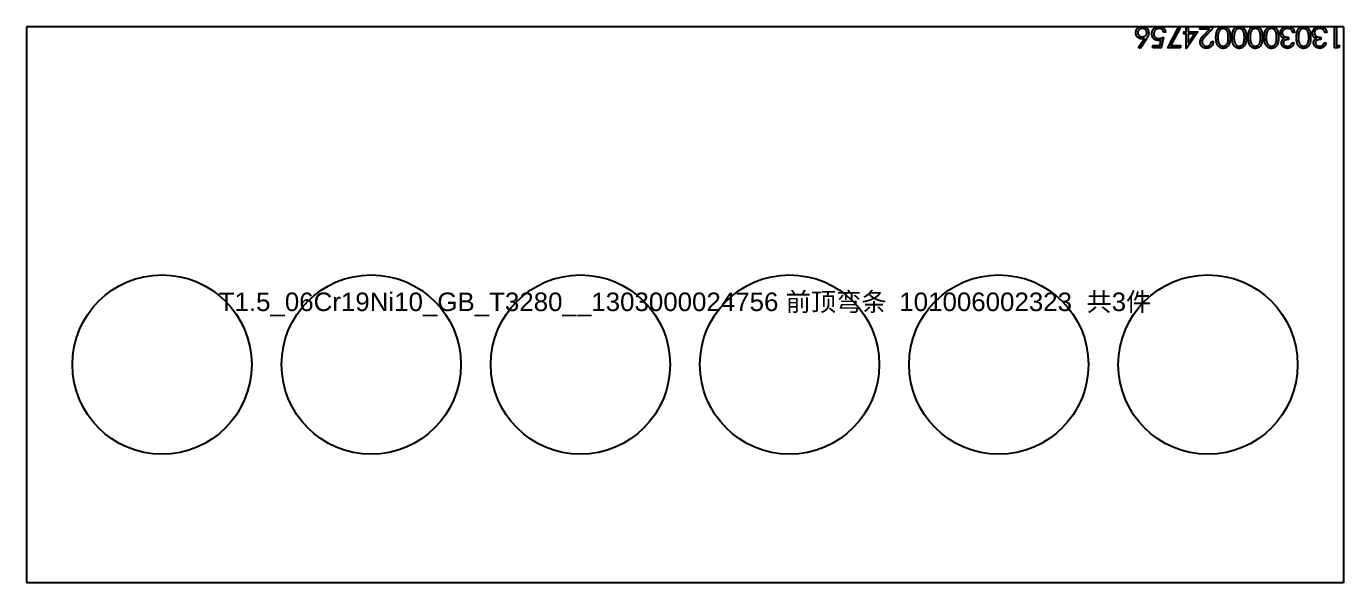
# Model space of a CAD drawing. Extents: x -16 to 22649, y -4599 to 814.
# Drawn here: x 276 to 496.4, y -2691.2 to -2598.1 of the extents above; entities that cross this region are included whole.
import ezdxf

# ---------------------------------------------------------------- set-up
doc = ezdxf.new("R2010")
doc.units = 0
doc.header["$MEASUREMENT"] = 0
doc.linetypes.add('CENTERX2', pattern=[20.32, 12.7, -2.54, 2.54, -2.54])
doc.layers.get('0').update_dxf_attribs({"linetype": 'CONTINUOUS'})
for name, color, linetype in [('1', 6, 'CENTERX2'), ('S1', 7, 'CONTINUOUS'), ('SLD-0', 7, 'CONTINUOUS')]:
    doc.layers.add(name, color=color, linetype=linetype)
doc.styles.get("Standard").update_dxf_attribs({"font": 'arial.ttf'})

# ---------------------------------------------------------------- blocks, each defined once
blk = doc.blocks.new('1303000024756_前顶弯条_1010060')
at = {"layer": '1', "color": 6, "linetype": 'CONTINUOUS', "flags": 128}
for points in [[(76.14, 31.41), (75.9, 31.6), (75.9, 31.6), (76.83, 33.01), (76.83, 33.01), (76.64, 32.99), (76.46, 32.98), (76.46, 32.98), (76.36, 32.99), (76.25, 33), (76.16, 33.02), (76.06, 33.06), (75.97, 33.1), (75.89, 33.15), (75.8, 33.21), (75.73, 33.28), (75.66, 33.36), (75.59, 33.44), (75.54, 33.52), (75.5, 33.61), (75.47, 33.71), (75.44, 33.81), (75.43, 33.91), (75.42, 34.02), (75.42, 34.02), (75.43, 34.16), (75.46, 34.3), (75.5, 34.44), (75.56, 34.56), (75.64, 34.68), (75.73, 34.78), (75.84, 34.87), (75.96, 34.95), (76.09, 35.01), (76.23, 35.05), (76.37, 35.08), (76.52, 35.09), (76.52, 35.09), (76.66, 35.08), (76.8, 35.06), (76.93, 35.01), (77.05, 34.95), (77.17, 34.87), (77.27, 34.78), (77.36, 34.68), (77.44, 34.56), (77.5, 34.43), (77.54, 34.3), (77.57, 34.16), (77.58, 34.02), (77.58, 34.02), (77.57, 33.92), (77.56, 33.8), (77.53, 33.69), (77.49, 33.57), (77.47, 33.51), (77.44, 33.45), (77.41, 33.38), (77.37, 33.32), (77.33, 33.24), (77.29, 33.17), (77.24, 33.09), (77.19, 33.01), (77.19, 33.01), (76.14, 31.41)], [(76.53, 33.34), (76.61, 33.34), (76.68, 33.35), (76.76, 33.37), (76.83, 33.39), (76.89, 33.42), (76.95, 33.45), (77.01, 33.5), (77.06, 33.54), (77.11, 33.59), (77.15, 33.65), (77.18, 33.71), (77.21, 33.77), (77.24, 33.83), (77.25, 33.9), (77.26, 33.97), (77.26, 34.04), (77.26, 34.04), (77.26, 34.11), (77.25, 34.18), (77.23, 34.24), (77.21, 34.3), (77.18, 34.36), (77.14, 34.42), (77.09, 34.48), (77.04, 34.53), (76.98, 34.58), (76.92, 34.62), (76.86, 34.65), (76.79, 34.68), (76.73, 34.7), (76.65, 34.72), (76.58, 34.73), (76.5, 34.73), (76.5, 34.73), (76.42, 34.73), (76.35, 34.72), (76.28, 34.7), (76.21, 34.68), (76.14, 34.65), (76.08, 34.62), (76.02, 34.58), (75.96, 34.53), (75.91, 34.48), (75.86, 34.42), (75.83, 34.36), (75.79, 34.3), (75.77, 34.24), (75.75, 34.18), (75.74, 34.11), (75.74, 34.04), (75.74, 34.04), (75.74, 33.97), (75.75, 33.9), (75.77, 33.83), (75.8, 33.77), (75.83, 33.71), (75.87, 33.65), (75.92, 33.59), (75.97, 33.54), (76.03, 33.5), (76.09, 33.45), (76.16, 33.42), (76.23, 33.39), (76.3, 33.37), (76.37, 33.35), (76.45, 33.34), (76.53, 33.34)], [(78.25, 31.5), (78.25, 31.86), (78.25, 31.86), (79.44, 31.86), (79.44, 31.86), (79.63, 32.78), (79.63, 32.78), (79.52, 32.75), (79.41, 32.73), (79.31, 32.72), (79.22, 32.71), (79.22, 32.71), (79.1, 32.72), (78.99, 32.73), (78.88, 32.76), (78.78, 32.79), (78.68, 32.84), (78.59, 32.89), (78.51, 32.96), (78.43, 33.03), (78.36, 33.12), (78.29, 33.21), (78.24, 33.3), (78.19, 33.4), (78.16, 33.51), (78.14, 33.62), (78.12, 33.73), (78.12, 33.86), (78.12, 33.86), (78.12, 33.94), (78.13, 34.03), (78.14, 34.11), (78.16, 34.19), (78.18, 34.27), (78.21, 34.34), (78.24, 34.42), (78.28, 34.49), (78.32, 34.56), (78.36, 34.63), (78.41, 34.69), (78.46, 34.75), (78.52, 34.8), (78.58, 34.85), (78.64, 34.89), (78.71, 34.94), (78.78, 34.97), (78.85, 35), (78.92, 35.03), (79, 35.05), (79.08, 35.07), (79.16, 35.08), (79.25, 35.09), (79.34, 35.09), (79.34, 35.09), (79.44, 35.09), (79.54, 35.07), (79.64, 35.05), (79.73, 35.02), (79.82, 34.98), (79.9, 34.93), (79.98, 34.88), (80.06, 34.81), (80.13, 34.74), (80.19, 34.67), (80.24, 34.59), (80.29, 34.5), (80.33, 34.41), (80.36, 34.31), (80.39, 34.21), (80.41, 34.1), (80.41, 34.1), (80.09, 34.1), (80.09, 34.1), (80.07, 34.2), (80.03, 34.29), (79.99, 34.37), (79.95, 34.44), (79.89, 34.5), (79.83, 34.56), (79.76, 34.61), (79.67, 34.65), (79.59, 34.69), (79.5, 34.71), (79.41, 34.73), (79.32, 34.73), (79.32, 34.73), (79.23, 34.73), (79.14, 34.71), (79.06, 34.7), (78.98, 34.67), (78.9, 34.63), (78.83, 34.59), (78.76, 34.54), (78.69, 34.48), (78.63, 34.41), (78.58, 34.34), (78.53, 34.27), (78.5, 34.19), (78.47, 34.11), (78.45, 34.03), (78.43, 33.94), (78.43, 33.84), (78.43, 33.84), (78.43, 33.76), (78.44, 33.68), (78.46, 33.6), (78.49, 33.53), (78.52, 33.46), (78.56, 33.4), (78.61, 33.34), (78.66, 33.29), (78.72, 33.23), (78.79, 33.19), (78.85, 33.15), (78.93, 33.12), (79.01, 33.1), (79.09, 33.08), (79.18, 33.07), (79.27, 33.07), (79.27, 33.07), (79.36, 33.07), (79.44, 33.08), (79.53, 33.1), (79.63, 33.12), (79.73, 33.14), (79.83, 33.17), (79.93, 33.21), (80.05, 33.25), (80.05, 33.25), (79.69, 31.5), (79.69, 31.5), (78.25, 31.5)], [(82.92, 31.5), (80.76, 31.5), (80.76, 31.5), (82.6, 35.09), (82.6, 35.09), (82.88, 34.94), (82.88, 34.94), (81.3, 31.86), (81.3, 31.86), (82.92, 31.86), (82.92, 31.86), (82.92, 31.5)], [(83.92, 31.41), (83.86, 31.41), (83.86, 31.41), (83.86, 33.83), (83.86, 33.83), (83.46, 33.83), (83.46, 33.83), (83.46, 34.19), (83.46, 34.19), (83.86, 34.19), (83.86, 34.19), (83.86, 35), (83.86, 35), (84.17, 35), (84.17, 35), (84.17, 34.19), (84.17, 34.19), (85.83, 34.19), (85.83, 34.19), (83.92, 31.41)], [(84.17, 33.83), (84.17, 32.31), (84.17, 32.31), (85.22, 33.83), (85.22, 33.83), (84.17, 33.83)], [(88.08, 32.58), (88.39, 32.58), (88.39, 32.58), (88.38, 32.45), (88.37, 32.33), (88.34, 32.22), (88.3, 32.11), (88.25, 32.01), (88.2, 31.91), (88.13, 31.82), (88.05, 31.74), (87.97, 31.66), (87.88, 31.59), (87.79, 31.54), (87.69, 31.49), (87.59, 31.46), (87.48, 31.43), (87.37, 31.42), (87.25, 31.41), (87.25, 31.41), (87.14, 31.42), (87.03, 31.43), (86.92, 31.45), (86.82, 31.49), (86.73, 31.53), (86.64, 31.58), (86.56, 31.65), (86.49, 31.72), (86.42, 31.8), (86.36, 31.88), (86.31, 31.97), (86.27, 32.06), (86.23, 32.15), (86.21, 32.25), (86.2, 32.35), (86.19, 32.45), (86.19, 32.45), (86.2, 32.6), (86.23, 32.74), (86.27, 32.87), (86.34, 33.01), (86.38, 33.07), (86.43, 33.15), (86.49, 33.23), (86.55, 33.31), (86.63, 33.4), (86.71, 33.5), (86.8, 33.6), (86.9, 33.71), (86.9, 33.71), (87.78, 34.64), (87.78, 34.64), (86.15, 34.64), (86.15, 34.64), (86.15, 35), (86.15, 35), (88.53, 35), (88.53, 35), (87.17, 33.55), (87.17, 33.55), (87.07, 33.45), (86.98, 33.35), (86.9, 33.26), (86.83, 33.18), (86.77, 33.1), (86.71, 33.03), (86.67, 32.97), (86.63, 32.92), (86.58, 32.81), (86.54, 32.7), (86.52, 32.59), (86.51, 32.48), (86.51, 32.48), (86.51, 32.41), (86.52, 32.34), (86.54, 32.27), (86.56, 32.21), (86.59, 32.15), (86.63, 32.09), (86.68, 32.03), (86.73, 31.98), (86.78, 31.93), (86.84, 31.89), (86.91, 31.85), (86.97, 31.82), (87.04, 31.8), (87.11, 31.78), (87.19, 31.77), (87.27, 31.77), (87.27, 31.77), (87.35, 31.77), (87.43, 31.78), (87.5, 31.8), (87.57, 31.82), (87.64, 31.85), (87.71, 31.89), (87.77, 31.93), (87.83, 31.98), (87.88, 32.04), (87.92, 32.1), (87.96, 32.16), (88, 32.24), (88.03, 32.31), (88.05, 32.4), (88.07, 32.48), (88.08, 32.58)], [(91.22, 33.25), (91.22, 33.08), (91.21, 32.92), (91.2, 32.78), (91.18, 32.64), (91.16, 32.51), (91.14, 32.39), (91.11, 32.28), (91.07, 32.18), (91.03, 32.09), (90.99, 32), (90.94, 31.92), (90.89, 31.85), (90.84, 31.78), (90.78, 31.71), (90.72, 31.66), (90.65, 31.61), (90.58, 31.56), (90.51, 31.52), (90.44, 31.49), (90.37, 31.46), (90.29, 31.44), (90.21, 31.42), (90.13, 31.41), (90.05, 31.41), (90.05, 31.41), (89.97, 31.41), (89.88, 31.42), (89.8, 31.44), (89.73, 31.46), (89.65, 31.49), (89.58, 31.52), (89.5, 31.56), (89.44, 31.61), (89.37, 31.66), (89.31, 31.72), (89.25, 31.78), (89.19, 31.85), (89.14, 31.93), (89.09, 32.01), (89.04, 32.1), (89, 32.2), (88.96, 32.3), (88.93, 32.41), (88.9, 32.53), (88.88, 32.66), (88.86, 32.79), (88.85, 32.94), (88.84, 33.09), (88.84, 33.25), (88.84, 33.25), (88.84, 33.41), (88.85, 33.56), (88.86, 33.71), (88.88, 33.84), (88.9, 33.97), (88.93, 34.09), (88.96, 34.2), (89, 34.3), (89.04, 34.4), (89.09, 34.48), (89.13, 34.57), (89.19, 34.64), (89.24, 34.71), (89.3, 34.78), (89.37, 34.84), (89.43, 34.89), (89.5, 34.94), (89.58, 34.98), (89.65, 35.01), (89.73, 35.04), (89.8, 35.06), (89.88, 35.08), (89.97, 35.09), (90.05, 35.09), (90.05, 35.09), (90.13, 35.09), (90.21, 35.08), (90.29, 35.06), (90.37, 35.04), (90.44, 35.01), (90.51, 34.98), (90.58, 34.94), (90.65, 34.9), (90.72, 34.85), (90.78, 34.79), (90.84, 34.73), (90.89, 34.66), (90.94, 34.58), (90.99, 34.5), (91.03, 34.41), (91.07, 34.32), (91.1, 34.22), (91.14, 34.11), (91.16, 33.99), (91.18, 33.86), (91.2, 33.72), (91.21, 33.58), (91.22, 33.42), (91.22, 33.25)], [(90.91, 33.25), (90.9, 33.39), (90.9, 33.52), (90.89, 33.64), (90.88, 33.76), (90.86, 33.86), (90.84, 33.96), (90.82, 34.05), (90.8, 34.13), (90.77, 34.2), (90.74, 34.27), (90.7, 34.33), (90.67, 34.39), (90.62, 34.44), (90.58, 34.49), (90.53, 34.54), (90.48, 34.58), (90.38, 34.64), (90.27, 34.69), (90.15, 34.72), (90.04, 34.73), (90.04, 34.73), (89.92, 34.72), (89.81, 34.69), (89.7, 34.65), (89.6, 34.58), (89.55, 34.54), (89.5, 34.5), (89.46, 34.45), (89.42, 34.39), (89.38, 34.33), (89.35, 34.27), (89.32, 34.2), (89.29, 34.13), (89.29, 34.13), (89.26, 34.04), (89.23, 33.94), (89.21, 33.83), (89.19, 33.73), (89.17, 33.62), (89.16, 33.5), (89.16, 33.38), (89.16, 33.25), (89.16, 33.25), (89.16, 33.12), (89.16, 33), (89.17, 32.89), (89.18, 32.78), (89.2, 32.68), (89.22, 32.58), (89.25, 32.49), (89.27, 32.4), (89.3, 32.32), (89.34, 32.25), (89.37, 32.18), (89.41, 32.12), (89.46, 32.06), (89.5, 32.01), (89.55, 31.96), (89.6, 31.92), (89.7, 31.85), (89.81, 31.81), (89.92, 31.78), (90.04, 31.77), (90.04, 31.77), (90.15, 31.78), (90.27, 31.81), (90.38, 31.85), (90.48, 31.92), (90.53, 31.96), (90.58, 32.01), (90.62, 32.06), (90.66, 32.11), (90.7, 32.17), (90.74, 32.23), (90.77, 32.3), (90.8, 32.37), (90.82, 32.45), (90.84, 32.54), (90.86, 32.63), (90.88, 32.74), (90.89, 32.85), (90.9, 32.98), (90.9, 33.11), (90.91, 33.25)], [(93.91, 33.25), (93.91, 33.08), (93.9, 32.92), (93.89, 32.78), (93.87, 32.64), (93.85, 32.51), (93.83, 32.39), (93.8, 32.28), (93.76, 32.18), (93.73, 32.09), (93.68, 32), (93.64, 31.92), (93.58, 31.85), (93.53, 31.78), (93.47, 31.71), (93.41, 31.66), (93.35, 31.61), (93.28, 31.56), (93.21, 31.52), (93.13, 31.49), (93.06, 31.46), (92.98, 31.44), (92.9, 31.42), (92.82, 31.41), (92.74, 31.41), (92.74, 31.41), (92.66, 31.41), (92.58, 31.42), (92.5, 31.44), (92.42, 31.46), (92.34, 31.49), (92.27, 31.52), (92.2, 31.56), (92.13, 31.61), (92.06, 31.66), (92, 31.72), (91.94, 31.78), (91.88, 31.85), (91.83, 31.93), (91.78, 32.01), (91.74, 32.1), (91.69, 32.2), (91.66, 32.3), (91.62, 32.41), (91.6, 32.53), (91.57, 32.66), (91.56, 32.79), (91.54, 32.94), (91.54, 33.09), (91.53, 33.25), (91.53, 33.25), (91.54, 33.41), (91.54, 33.56), (91.56, 33.71), (91.57, 33.84), (91.6, 33.97), (91.62, 34.09), (91.65, 34.2), (91.69, 34.3), (91.73, 34.4), (91.78, 34.48), (91.83, 34.57), (91.88, 34.64), (91.93, 34.71), (91.99, 34.78), (92.06, 34.84), (92.13, 34.89), (92.2, 34.94), (92.27, 34.98), (92.34, 35.01), (92.42, 35.04), (92.5, 35.06), (92.58, 35.08), (92.66, 35.09), (92.74, 35.09), (92.74, 35.09), (92.82, 35.09), (92.9, 35.08), (92.98, 35.06), (93.06, 35.04), (93.13, 35.01), (93.2, 34.98), (93.27, 34.94), (93.34, 34.9), (93.41, 34.85), (93.47, 34.79), (93.53, 34.73), (93.58, 34.66), (93.63, 34.58), (93.68, 34.5), (93.72, 34.41), (93.76, 34.32), (93.8, 34.22), (93.83, 34.11), (93.85, 33.99), (93.87, 33.86), (93.89, 33.72), (93.9, 33.58), (93.91, 33.42), (93.91, 33.25)], [(93.6, 33.25), (93.6, 33.39), (93.59, 33.52), (93.58, 33.64), (93.57, 33.76), (93.56, 33.86), (93.54, 33.96), (93.52, 34.05), (93.49, 34.13), (93.46, 34.2), (93.43, 34.27), (93.4, 34.33), (93.36, 34.39), (93.32, 34.44), (93.27, 34.49), (93.22, 34.54), (93.17, 34.58), (93.07, 34.64), (92.96, 34.69), (92.85, 34.72), (92.73, 34.73), (92.73, 34.73), (92.62, 34.72), (92.5, 34.69), (92.4, 34.65), (92.29, 34.58), (92.24, 34.54), (92.19, 34.5), (92.15, 34.45), (92.11, 34.39), (92.07, 34.33), (92.04, 34.27), (92.01, 34.2), (91.98, 34.13), (91.98, 34.13), (91.95, 34.04), (91.92, 33.94), (91.9, 33.83), (91.88, 33.73), (91.87, 33.62), (91.86, 33.5), (91.85, 33.38), (91.85, 33.25), (91.85, 33.25), (91.85, 33.12), (91.85, 33), (91.86, 32.89), (91.88, 32.78), (91.89, 32.68), (91.91, 32.58), (91.94, 32.49), (91.97, 32.4), (92, 32.32), (92.03, 32.25), (92.07, 32.18), (92.11, 32.12), (92.15, 32.06), (92.19, 32.01), (92.24, 31.96), (92.29, 31.92), (92.4, 31.85), (92.51, 31.81), (92.62, 31.78), (92.73, 31.77), (92.73, 31.77), (92.85, 31.78), (92.96, 31.81), (93.07, 31.85), (93.17, 31.92), (93.22, 31.96), (93.27, 32.01), (93.32, 32.06), (93.36, 32.11), (93.39, 32.17), (93.43, 32.23), (93.46, 32.3), (93.49, 32.37), (93.51, 32.45), (93.54, 32.54), (93.56, 32.63), (93.57, 32.74), (93.58, 32.85), (93.59, 32.98), (93.6, 33.11), (93.6, 33.25)], [(96.6, 33.25), (96.6, 33.08), (96.59, 32.92), (96.58, 32.78), (96.57, 32.64), (96.55, 32.51), (96.52, 32.39), (96.49, 32.28), (96.46, 32.18), (96.42, 32.09), (96.37, 32), (96.33, 31.92), (96.28, 31.85), (96.22, 31.78), (96.17, 31.71), (96.1, 31.66), (96.04, 31.61), (95.97, 31.56), (95.9, 31.52), (95.83, 31.49), (95.75, 31.46), (95.67, 31.44), (95.6, 31.42), (95.52, 31.41), (95.43, 31.41), (95.43, 31.41), (95.35, 31.41), (95.27, 31.42), (95.19, 31.44), (95.11, 31.46), (95.04, 31.49), (94.96, 31.52), (94.89, 31.56), (94.82, 31.61), (94.75, 31.66), (94.69, 31.72), (94.63, 31.78), (94.57, 31.85), (94.52, 31.93), (94.47, 32.01), (94.43, 32.1), (94.39, 32.2), (94.35, 32.3), (94.32, 32.41), (94.29, 32.53), (94.27, 32.66), (94.25, 32.79), (94.24, 32.94), (94.23, 33.09), (94.23, 33.25), (94.23, 33.25), (94.23, 33.41), (94.24, 33.56), (94.25, 33.71), (94.26, 33.84), (94.29, 33.97), (94.31, 34.09), (94.35, 34.2), (94.38, 34.3), (94.42, 34.4), (94.47, 34.48), (94.52, 34.57), (94.57, 34.64), (94.63, 34.71), (94.69, 34.78), (94.75, 34.84), (94.82, 34.89), (94.89, 34.94), (94.96, 34.98), (95.03, 35.01), (95.11, 35.04), (95.19, 35.06), (95.27, 35.08), (95.35, 35.09), (95.43, 35.09), (95.43, 35.09), (95.52, 35.09), (95.6, 35.08), (95.67, 35.06), (95.75, 35.04), (95.82, 35.01), (95.9, 34.98), (95.97, 34.94), (96.04, 34.9), (96.1, 34.85), (96.16, 34.79), (96.22, 34.73), (96.27, 34.66), (96.32, 34.58), (96.37, 34.5), (96.41, 34.41), (96.45, 34.32), (96.49, 34.22), (96.52, 34.11), (96.54, 33.99), (96.57, 33.86), (96.58, 33.72), (96.59, 33.58), (96.6, 33.42), (96.6, 33.25)], [(96.29, 33.25), (96.29, 33.39), (96.28, 33.52), (96.27, 33.64), (96.26, 33.76), (96.25, 33.86), (96.23, 33.96), (96.21, 34.05), (96.18, 34.13), (96.15, 34.2), (96.12, 34.27), (96.09, 34.33), (96.05, 34.39), (96.01, 34.44), (95.96, 34.49), (95.92, 34.54), (95.87, 34.58), (95.76, 34.64), (95.65, 34.69), (95.54, 34.72), (95.42, 34.73), (95.42, 34.73), (95.31, 34.72), (95.2, 34.69), (95.09, 34.65), (94.98, 34.58), (94.93, 34.54), (94.89, 34.5), (94.84, 34.45), (94.8, 34.39), (94.77, 34.33), (94.73, 34.27), (94.7, 34.2), (94.67, 34.13), (94.67, 34.13), (94.64, 34.04), (94.61, 33.94), (94.59, 33.83), (94.57, 33.73), (94.56, 33.62), (94.55, 33.5), (94.54, 33.38), (94.54, 33.25), (94.54, 33.25), (94.54, 33.12), (94.55, 33), (94.56, 32.89), (94.57, 32.78), (94.59, 32.68), (94.61, 32.58), (94.63, 32.49), (94.66, 32.4), (94.69, 32.32), (94.72, 32.25), (94.76, 32.18), (94.8, 32.12), (94.84, 32.06), (94.89, 32.01), (94.93, 31.96), (94.98, 31.92), (95.09, 31.85), (95.2, 31.81), (95.31, 31.78), (95.42, 31.77), (95.42, 31.77), (95.54, 31.78), (95.65, 31.81), (95.76, 31.85), (95.87, 31.92), (95.92, 31.96), (95.96, 32.01), (96.01, 32.06), (96.05, 32.11), (96.09, 32.17), (96.12, 32.23), (96.15, 32.3), (96.18, 32.37), (96.21, 32.45), (96.23, 32.54), (96.25, 32.63), (96.26, 32.74), (96.27, 32.85), (96.28, 32.98), (96.29, 33.11), (96.29, 33.25)], [(99.3, 33.25), (99.29, 33.08), (99.29, 32.92), (99.28, 32.78), (99.26, 32.64), (99.24, 32.51), (99.21, 32.39), (99.18, 32.28), (99.15, 32.18), (99.11, 32.09), (99.07, 32), (99.02, 31.92), (98.97, 31.85), (98.92, 31.78), (98.86, 31.71), (98.8, 31.66), (98.73, 31.61), (98.66, 31.56), (98.59, 31.52), (98.52, 31.49), (98.44, 31.46), (98.37, 31.44), (98.29, 31.42), (98.21, 31.41), (98.13, 31.41), (98.13, 31.41), (98.04, 31.41), (97.96, 31.42), (97.88, 31.44), (97.8, 31.46), (97.73, 31.49), (97.65, 31.52), (97.58, 31.56), (97.51, 31.61), (97.45, 31.66), (97.38, 31.72), (97.32, 31.78), (97.27, 31.85), (97.21, 31.93), (97.16, 32.01), (97.12, 32.1), (97.08, 32.2), (97.04, 32.3), (97.01, 32.41), (96.98, 32.53), (96.96, 32.66), (96.94, 32.79), (96.93, 32.94), (96.92, 33.09), (96.92, 33.25), (96.92, 33.25), (96.92, 33.41), (96.93, 33.56), (96.94, 33.71), (96.96, 33.84), (96.98, 33.97), (97.01, 34.09), (97.04, 34.2), (97.08, 34.3), (97.12, 34.4), (97.16, 34.48), (97.21, 34.57), (97.26, 34.64), (97.32, 34.71), (97.38, 34.78), (97.44, 34.84), (97.51, 34.89), (97.58, 34.94), (97.65, 34.98), (97.73, 35.01), (97.8, 35.04), (97.88, 35.06), (97.96, 35.08), (98.04, 35.09), (98.13, 35.09), (98.13, 35.09), (98.21, 35.09), (98.29, 35.08), (98.37, 35.06), (98.44, 35.04), (98.52, 35.01), (98.59, 34.98), (98.66, 34.94), (98.73, 34.9), (98.79, 34.85), (98.85, 34.79), (98.91, 34.73), (98.97, 34.66), (99.02, 34.58), (99.06, 34.5), (99.11, 34.41), (99.15, 34.32), (99.18, 34.22), (99.21, 34.11), (99.24, 33.99), (99.26, 33.86), (99.28, 33.72), (99.29, 33.58), (99.29, 33.42), (99.3, 33.25)], [(98.98, 33.25), (98.98, 33.39), (98.98, 33.52), (98.97, 33.64), (98.96, 33.76), (98.94, 33.86), (98.92, 33.96), (98.9, 34.05), (98.87, 34.13), (98.85, 34.2), (98.81, 34.27), (98.78, 34.33), (98.74, 34.39), (98.7, 34.44), (98.66, 34.49), (98.61, 34.54), (98.56, 34.58), (98.45, 34.64), (98.34, 34.69), (98.23, 34.72), (98.12, 34.73), (98.12, 34.73), (98, 34.72), (97.89, 34.69), (97.78, 34.65), (97.68, 34.58), (97.63, 34.54), (97.58, 34.5), (97.54, 34.45), (97.49, 34.39), (97.46, 34.33), (97.42, 34.27), (97.39, 34.2), (97.36, 34.13), (97.36, 34.13), (97.33, 34.04), (97.31, 33.94), (97.28, 33.83), (97.27, 33.73), (97.25, 33.62), (97.24, 33.5), (97.23, 33.38), (97.23, 33.25), (97.23, 33.25), (97.23, 33.12), (97.24, 33), (97.25, 32.89), (97.26, 32.78), (97.28, 32.68), (97.3, 32.58), (97.32, 32.49), (97.35, 32.4), (97.38, 32.32), (97.41, 32.25), (97.45, 32.18), (97.49, 32.12), (97.53, 32.06), (97.58, 32.01), (97.63, 31.96), (97.68, 31.92), (97.78, 31.85), (97.89, 31.81), (98, 31.78), (98.12, 31.77), (98.12, 31.77), (98.23, 31.78), (98.34, 31.81), (98.45, 31.85), (98.56, 31.92), (98.61, 31.96), (98.66, 32.01), (98.7, 32.06), (98.74, 32.11), (98.78, 32.17), (98.81, 32.23), (98.85, 32.3), (98.87, 32.37), (98.9, 32.45), (98.92, 32.54), (98.94, 32.63), (98.95, 32.74), (98.97, 32.85), (98.98, 32.98), (98.98, 33.11), (98.98, 33.25)], [(101.54, 32.31), (101.85, 32.31), (101.85, 32.31), (101.83, 32.2), (101.79, 32.1), (101.75, 32.01), (101.71, 31.93), (101.66, 31.85), (101.6, 31.77), (101.54, 31.7), (101.47, 31.64), (101.4, 31.59), (101.33, 31.54), (101.25, 31.5), (101.17, 31.47), (101.08, 31.44), (101, 31.42), (100.91, 31.41), (100.81, 31.41), (100.81, 31.41), (100.68, 31.42), (100.54, 31.44), (100.42, 31.48), (100.29, 31.54), (100.18, 31.6), (100.08, 31.68), (99.99, 31.77), (99.92, 31.87), (99.86, 31.98), (99.82, 32.09), (99.8, 32.2), (99.79, 32.32), (99.79, 32.32), (99.8, 32.43), (99.81, 32.53), (99.85, 32.63), (99.89, 32.73), (99.95, 32.81), (100.02, 32.9), (100.1, 32.97), (100.2, 33.04), (100.2, 33.04), (100.09, 33.1), (99.99, 33.17), (99.9, 33.25), (99.82, 33.34), (99.82, 33.34), (99.77, 33.41), (99.73, 33.48), (99.69, 33.56), (99.66, 33.63), (99.64, 33.71), (99.62, 33.79), (99.61, 33.88), (99.61, 33.96), (99.61, 33.96), (99.62, 34.11), (99.65, 34.25), (99.7, 34.39), (99.77, 34.53), (99.86, 34.65), (99.96, 34.77), (100.07, 34.86), (100.2, 34.94), (100.35, 35.01), (100.5, 35.05), (100.65, 35.08), (100.82, 35.09), (100.82, 35.09), (100.93, 35.09), (101.04, 35.07), (101.14, 35.05), (101.24, 35.02), (101.34, 34.99), (101.42, 34.94), (101.51, 34.89), (101.59, 34.83), (101.66, 34.76), (101.73, 34.68), (101.79, 34.6), (101.84, 34.5), (101.89, 34.4), (101.93, 34.3), (101.96, 34.18), (101.99, 34.06), (101.99, 34.06), (101.67, 34.06), (101.67, 34.06), (101.65, 34.14), (101.62, 34.21), (101.59, 34.28), (101.56, 34.35), (101.52, 34.4), (101.48, 34.46), (101.44, 34.5), (101.4, 34.54), (101.4, 34.54), (101.34, 34.59), (101.28, 34.62), (101.21, 34.66), (101.14, 34.68), (101.06, 34.7), (100.99, 34.72), (100.9, 34.73), (100.82, 34.73), (100.82, 34.73), (100.72, 34.73), (100.62, 34.72), (100.54, 34.7), (100.45, 34.68), (100.37, 34.64), (100.3, 34.61), (100.23, 34.56), (100.17, 34.51), (100.11, 34.45), (100.06, 34.39), (100.02, 34.33), (99.99, 34.27), (99.96, 34.2), (99.94, 34.13), (99.93, 34.06), (99.92, 33.99), (99.92, 33.99), (99.93, 33.89), (99.95, 33.8), (99.99, 33.71), (100.05, 33.62), (100.11, 33.54), (100.19, 33.47), (100.27, 33.41), (100.37, 33.36), (100.42, 33.34), (100.49, 33.32), (100.55, 33.3), (100.63, 33.29), (100.71, 33.28), (100.8, 33.26), (100.9, 33.26), (101, 33.25), (101, 33.25), (101, 32.89), (101, 32.89), (100.87, 32.89), (100.75, 32.87), (100.63, 32.84), (100.52, 32.81), (100.42, 32.76), (100.33, 32.71), (100.26, 32.66), (100.2, 32.6), (100.16, 32.53), (100.13, 32.46), (100.11, 32.39), (100.1, 32.32), (100.1, 32.32), (100.11, 32.26), (100.12, 32.21), (100.13, 32.16), (100.15, 32.11), (100.18, 32.06), (100.22, 32.02), (100.26, 31.97), (100.3, 31.93), (100.35, 31.89), (100.41, 31.86), (100.47, 31.83), (100.53, 31.81), (100.59, 31.79), (100.66, 31.78), (100.73, 31.77), (100.81, 31.77), (100.81, 31.77), (100.93, 31.78), (101.04, 31.8), (101.14, 31.84), (101.24, 31.89), (101.28, 31.93), (101.32, 31.96), (101.36, 32.01), (101.4, 32.06), (101.44, 32.11), (101.47, 32.17), (101.51, 32.24), (101.54, 32.31)], [(104.68, 33.25), (104.68, 33.08), (104.67, 32.92), (104.66, 32.78), (104.64, 32.64), (104.62, 32.51), (104.6, 32.39), (104.57, 32.28), (104.53, 32.18), (104.49, 32.09), (104.45, 32), (104.4, 31.92), (104.35, 31.85), (104.3, 31.78), (104.24, 31.71), (104.18, 31.66), (104.11, 31.61), (104.05, 31.56), (103.98, 31.52), (103.9, 31.49), (103.83, 31.46), (103.75, 31.44), (103.67, 31.42), (103.59, 31.41), (103.51, 31.41), (103.51, 31.41), (103.43, 31.41), (103.35, 31.42), (103.27, 31.44), (103.19, 31.46), (103.11, 31.49), (103.04, 31.52), (102.97, 31.56), (102.9, 31.61), (102.83, 31.66), (102.77, 31.72), (102.71, 31.78), (102.65, 31.85), (102.6, 31.93), (102.55, 32.01), (102.5, 32.1), (102.46, 32.2), (102.43, 32.3), (102.39, 32.41), (102.36, 32.53), (102.34, 32.66), (102.33, 32.79), (102.31, 32.94), (102.31, 33.09), (102.3, 33.25), (102.3, 33.25), (102.31, 33.41), (102.31, 33.56), (102.33, 33.71), (102.34, 33.84), (102.36, 33.97), (102.39, 34.09), (102.42, 34.2), (102.46, 34.3), (102.5, 34.4), (102.55, 34.48), (102.59, 34.57), (102.65, 34.64), (102.7, 34.71), (102.76, 34.78), (102.83, 34.84), (102.9, 34.89), (102.97, 34.94), (103.04, 34.98), (103.11, 35.01), (103.19, 35.04), (103.27, 35.06), (103.35, 35.08), (103.43, 35.09), (103.51, 35.09), (103.51, 35.09), (103.59, 35.09), (103.67, 35.08), (103.75, 35.06), (103.83, 35.04), (103.9, 35.01), (103.97, 34.98), (104.04, 34.94), (104.11, 34.9), (104.18, 34.85), (104.24, 34.79), (104.3, 34.73), (104.35, 34.66), (104.4, 34.58), (104.45, 34.5), (104.49, 34.41), (104.53, 34.32), (104.57, 34.22), (104.6, 34.11), (104.62, 33.99), (104.64, 33.86), (104.66, 33.72), (104.67, 33.58), (104.68, 33.42), (104.68, 33.25)], [(104.37, 33.25), (104.37, 33.39), (104.36, 33.52), (104.35, 33.64), (104.34, 33.76), (104.32, 33.86), (104.31, 33.96), (104.28, 34.05), (104.26, 34.13), (104.23, 34.2), (104.2, 34.27), (104.16, 34.33), (104.13, 34.39), (104.09, 34.44), (104.04, 34.49), (103.99, 34.54), (103.94, 34.58), (103.84, 34.64), (103.73, 34.69), (103.62, 34.72), (103.5, 34.73), (103.5, 34.73), (103.38, 34.72), (103.27, 34.69), (103.16, 34.65), (103.06, 34.58), (103.01, 34.54), (102.96, 34.5), (102.92, 34.45), (102.88, 34.39), (102.84, 34.33), (102.81, 34.27), (102.78, 34.2), (102.75, 34.13), (102.75, 34.13), (102.72, 34.04), (102.69, 33.94), (102.67, 33.83), (102.65, 33.73), (102.64, 33.62), (102.63, 33.5), (102.62, 33.38), (102.62, 33.25), (102.62, 33.25), (102.62, 33.12), (102.62, 33), (102.63, 32.89), (102.65, 32.78), (102.66, 32.68), (102.68, 32.58), (102.71, 32.49), (102.73, 32.4), (102.77, 32.32), (102.8, 32.25), (102.84, 32.18), (102.87, 32.12), (102.92, 32.06), (102.96, 32.01), (103.01, 31.96), (103.06, 31.92), (103.17, 31.85), (103.27, 31.81), (103.39, 31.78), (103.5, 31.77), (103.5, 31.77), (103.62, 31.78), (103.73, 31.81), (103.84, 31.85), (103.94, 31.92), (103.99, 31.96), (104.04, 32.01), (104.08, 32.06), (104.13, 32.11), (104.16, 32.17), (104.2, 32.23), (104.23, 32.3), (104.26, 32.37), (104.28, 32.45), (104.31, 32.54), (104.32, 32.63), (104.34, 32.74), (104.35, 32.85), (104.36, 32.98), (104.37, 33.11), (104.37, 33.25)], [(106.92, 32.31), (107.24, 32.31), (107.24, 32.31), (107.21, 32.2), (107.18, 32.1), (107.14, 32.01), (107.09, 31.93), (107.04, 31.85), (106.99, 31.77), (106.93, 31.7), (106.86, 31.64), (106.79, 31.59), (106.71, 31.54), (106.63, 31.5), (106.55, 31.47), (106.47, 31.44), (106.38, 31.42), (106.29, 31.41), (106.2, 31.41), (106.2, 31.41), (106.06, 31.42), (105.93, 31.44), (105.8, 31.48), (105.68, 31.54), (105.56, 31.6), (105.47, 31.68), (105.38, 31.77), (105.31, 31.87), (105.25, 31.98), (105.21, 32.09), (105.18, 32.2), (105.17, 32.32), (105.17, 32.32), (105.18, 32.43), (105.2, 32.53), (105.23, 32.63), (105.28, 32.73), (105.33, 32.81), (105.4, 32.9), (105.49, 32.97), (105.58, 33.04), (105.58, 33.04), (105.47, 33.1), (105.37, 33.17), (105.28, 33.25), (105.2, 33.34), (105.2, 33.34), (105.15, 33.41), (105.11, 33.48), (105.08, 33.56), (105.05, 33.63), (105.02, 33.71), (105.01, 33.79), (105, 33.88), (104.99, 33.96), (104.99, 33.96), (105, 34.11), (105.03, 34.25), (105.08, 34.39), (105.15, 34.53), (105.24, 34.65), (105.34, 34.77), (105.46, 34.86), (105.59, 34.94), (105.73, 35.01), (105.88, 35.05), (106.04, 35.08), (106.21, 35.09), (106.21, 35.09), (106.32, 35.09), (106.43, 35.07), (106.53, 35.05), (106.63, 35.02), (106.72, 34.99), (106.81, 34.94), (106.89, 34.89), (106.97, 34.83), (107.05, 34.76), (107.11, 34.68), (107.17, 34.6), (107.23, 34.5), (107.27, 34.4), (107.31, 34.3), (107.35, 34.18), (107.37, 34.06), (107.37, 34.06), (107.06, 34.06), (107.06, 34.06), (107.03, 34.14), (107.01, 34.21), (106.98, 34.28), (106.94, 34.35), (106.91, 34.4), (106.87, 34.46), (106.83, 34.5), (106.78, 34.54), (106.78, 34.54), (106.73, 34.59), (106.66, 34.62), (106.59, 34.66), (106.52, 34.68), (106.45, 34.7), (106.37, 34.72), (106.29, 34.73), (106.2, 34.73), (106.2, 34.73), (106.1, 34.73), (106.01, 34.72), (105.92, 34.7), (105.84, 34.68), (105.76, 34.64), (105.69, 34.61), (105.62, 34.56), (105.55, 34.51), (105.5, 34.45), (105.45, 34.39), (105.4, 34.33), (105.37, 34.27), (105.34, 34.2), (105.32, 34.13), (105.31, 34.06), (105.31, 33.99), (105.31, 33.99), (105.32, 33.89), (105.34, 33.8), (105.38, 33.71), (105.43, 33.62), (105.5, 33.54), (105.57, 33.47), (105.66, 33.41), (105.76, 33.36), (105.81, 33.34), (105.87, 33.32), (105.94, 33.3), (106.02, 33.29), (106.1, 33.28), (106.19, 33.26), (106.28, 33.26), (106.39, 33.25), (106.39, 33.25), (106.39, 32.89), (106.39, 32.89), (106.26, 32.89), (106.13, 32.87), (106.02, 32.84), (105.9, 32.81), (105.8, 32.76), (105.72, 32.71), (105.64, 32.66), (105.59, 32.6), (105.54, 32.53), (105.51, 32.46), (105.49, 32.39), (105.49, 32.32), (105.49, 32.32), (105.49, 32.26), (105.5, 32.21), (105.52, 32.16), (105.54, 32.11), (105.57, 32.06), (105.6, 32.02), (105.64, 31.97), (105.69, 31.93), (105.74, 31.89), (105.79, 31.86), (105.85, 31.83), (105.91, 31.81), (105.98, 31.79), (106.05, 31.78), (106.12, 31.77), (106.19, 31.77), (106.19, 31.77), (106.31, 31.78), (106.42, 31.8), (106.53, 31.84), (106.62, 31.89), (106.66, 31.93), (106.71, 31.96), (106.75, 32.01), (106.79, 32.06), (106.82, 32.11), (106.86, 32.17), (106.89, 32.24), (106.92, 32.31)], [(109.32, 31.5), (108.67, 31.5), (108.67, 31.5), (108.67, 35), (108.67, 35), (108.99, 35), (108.99, 35), (108.99, 31.86), (108.99, 31.86), (109.53, 31.86), (109.53, 31.86), (109.32, 31.5)]]:
    blk.add_lwpolyline(points, dxfattribs=at)
at = {"layer": 'SLD-0', "linetype": 'CONTINUOUS'}
for p, q in [((110.2, 35), (-110.2, 35)), ((-110.2, 35), (-110.2, -57.96)), ((110.2, 35), (110.2, -57.96)), ((110.2, -57.96), (-110.2, -57.96))]:
    blk.add_line(p, q, dxfattribs=at)
for centre in [(-87.5, -21.48), (-52.5, -21.48), (-17.5, -21.48), (17.5, -21.48), (52.5, -21.48), (87.5, -21.48)]:
    blk.add_circle(centre, 15, dxfattribs=at)
at = {"layer": 'S1', "color": 3, "insert": (0, -11.43), "char_height": 3.1, "attachment_point": 5}
blk.add_mtext('T1.5_06Cr19Ni10_GB_T3280__1303000024756 {\\fSimSun|b0|i0|c134|p2;前顶弯条 }101006002323  {\\fSimSun|b0|i0|c134|p2;共}3{\\fSimSun|b0|i0|c134|p2;件}', dxfattribs=at)

msp = doc.modelspace()

# ---------------------------------------------------------------- block references
msp.add_blockref('1303000024756_前顶弯条_1010060', (386.22604, -2633.19792))

doc.saveas('drawing.dxf')
